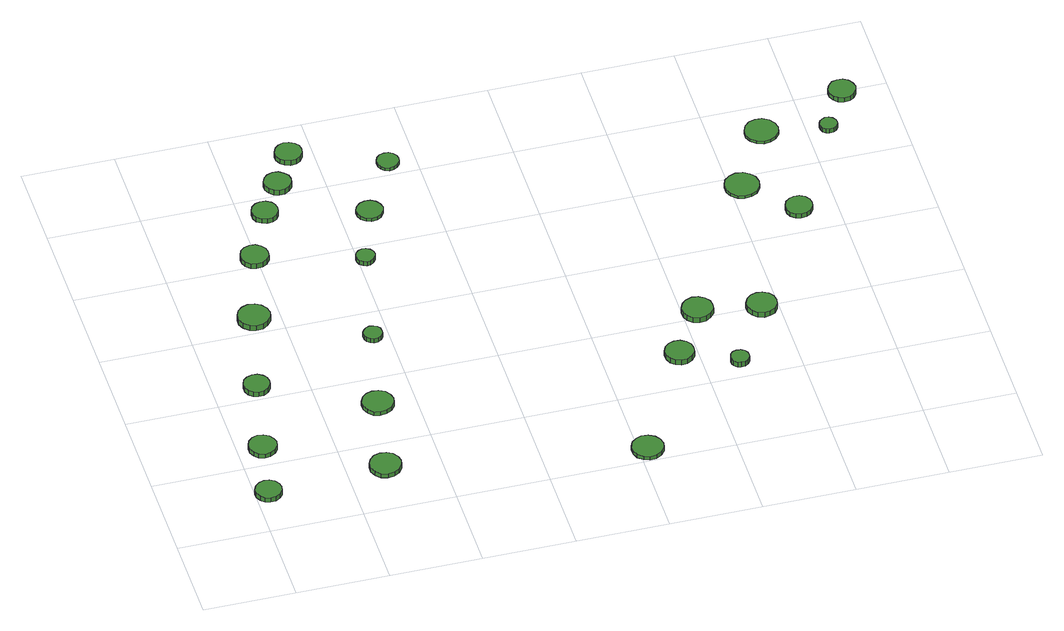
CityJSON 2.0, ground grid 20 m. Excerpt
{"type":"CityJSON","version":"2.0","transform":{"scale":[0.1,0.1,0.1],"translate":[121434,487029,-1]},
"CityObjects":{
"tree1":{"type":"SolitaryVegetationObject","attributes":{"function":"something"},"geometry":[{"type":"MultiSurface","lod":"1","boundaries":[[[0,1,2,3,4,5,6,7,8,9,10,11,12,13,14]],[[15,16,17,18,19,20,21,22,23,24,25,26,27,28,29]],[[0,29,28,1]],[[1,28,27,2]],[[2,27,26,3]],[[3,26,25,4]],[[4,25,24,5]],[[5,24,23,6]],[[6,23,22,7]],[[7,22,21,8]],[[8,21,20,9]],[[9,20,19,10]],[[10,19,18,11]],[[11,18,17,12]],[[12,17,16,13]],[[13,16,15,14]],[[14,15,29,0]]]}]},
"tree2":{"type":"SolitaryVegetationObject","attributes":{"function":"something"},"geometry":[{"type":"MultiSurface","lod":"1","boundaries":[[[30,31,32,33,34,35,36,37,38,39,40,41,42,43,44]],[[45,46,47,48,49,50,51,52,53,54,55,56,57,58,59]],[[30,59,58,31]],[[31,58,57,32]],[[32,57,56,33]],[[33,56,55,34]],[[34,55,54,35]],[[35,54,53,36]],[[36,53,52,37]],[[37,52,51,38]],[[38,51,50,39]],[[39,50,49,40]],[[40,49,48,41]],[[41,48,47,42]],[[42,47,46,43]],[[43,46,45,44]],[[44,45,59,30]]]}]},
"tree3":{"type":"SolitaryVegetationObject","attributes":{"function":"something"},"geometry":[{"type":"MultiSurface","lod":"1","boundaries":[[[60,61,62,63,64,65,66,67,68,69,70,71,72,73,74]],[[75,76,77,78,79,80,81,82,83,84,85,86,87,88,89]],[[60,89,88,61]],[[61,88,87,62]],[[62,87,86,63]],[[63,86,85,64]],[[64,85,84,65]],[[65,84,83,66]],[[66,83,82,67]],[[67,82,81,68]],[[68,81,80,69]],[[69,80,79,70]],[[70,79,78,71]],[[71,78,77,72]],[[72,77,76,73]],[[73,76,75,74]],[[74,75,89,60]]]}]},
"tree4":{"type":"SolitaryVegetationObject","attributes":{"function":"something"},"geometry":[{"type":"MultiSurface","lod":"1","boundaries":[[[90,91,92,93,94,95,96,97,98,99,100,101,102,103,104]],[[105,106,107,108,109,110,111,112,113,114,115,116,117,118,119]],[[90,119,118,91]],[[91,118,117,92]],[[92,117,116,93]],[[93,116,115,94]],[[94,115,114,95]],[[95,114,113,96]],[[96,113,112,97]],[[97,112,111,98]],[[98,111,110,99]],[[99,110,109,100]],[[100,109,108,101]],[[101,108,107,102]],[[102,107,106,103]],[[103,106,105,104]],[[104,105,119,90]]]}]},
"tree5":{"type":"SolitaryVegetationObject","attributes":{"function":"something"},"geometry":[{"type":"MultiSurface","lod":"1","boundaries":[[[120,121,122,123,124,125,126,127,128,129,130,131,132,133,134]],[[135,136,137,138,139,140,141,142,143,144,145,146,147,148,149]],[[120,149,148,121]],[[121,148,147,122]],[[122,147,146,123]],[[123,146,145,124]],[[124,145,144,125]],[[125,144,143,126]],[[126,143,142,127]],[[127,142,141,128]],[[128,141,140,129]],[[129,140,139,130]],[[130,139,138,131]],[[131,138,137,132]],[[132,137,136,133]],[[133,136,135,134]],[[134,135,149,120]]]}]},
"tree6":{"type":"SolitaryVegetationObject","attributes":{"function":"something"},"geometry":[{"type":"MultiSurface","lod":"1","boundaries":[[[150,151,152,153,154,155,156,157,158,159,160,161,162,163,164]],[[165,166,167,168,169,170,171,172,173,174,175,176,177,178,179]],[[150,179,178,151]],[[151,178,177,152]],[[152,177,176,153]],[[153,176,175,154]],[[154,175,174,155]],[[155,174,173,156]],[[156,173,172,157]],[[157,172,171,158]],[[158,171,170,159]],[[159,170,169,160]],[[160,169,168,161]],[[161,168,167,162]],[[162,167,166,163]],[[163,166,165,164]],[[164,165,179,150]]]}]},
"tree7":{"type":"SolitaryVegetationObject","attributes":{"function":"something"},"geometry":[{"type":"MultiSurface","lod":"1","boundaries":[[[180,181,182,183,184,185,186,187,188,189,190,191,192,193,194]],[[195,196,197,198,199,200,201,202,203,204,205,206,207,208,209]],[[180,209,208,181]],[[181,208,207,182]],[[182,207,206,183]],[[183,206,205,184]],[[184,205,204,185]],[[185,204,203,186]],[[186,203,202,187]],[[187,202,201,188]],[[188,201,200,189]],[[189,200,199,190]],[[190,199,198,191]],[[191,198,197,192]],[[192,197,196,193]],[[193,196,195,194]],[[194,195,209,180]]]}]},
"tree8":{"type":"SolitaryVegetationObject","attributes":{"function":"something"},"geometry":[{"type":"MultiSurface","lod":"1","boundaries":[[[210,211,212,213,214,215,216,217,218,219,220,221,222,223,224]],[[225,226,227,228,229,230,231,232,233,234,235,236,237,238,239]],[[210,239,238,211]],[[211,238,237,212]],[[212,237,236,213]],[[213,236,235,214]],[[214,235,234,215]],[[215,234,233,216]],[[216,233,232,217]],[[217,232,231,218]],[[218,231,230,219]],[[219,230,229,220]],[[220,229,228,221]],[[221,228,227,222]],[[222,227,226,223]],[[223,226,225,224]],[[224,225,239,210]]]}]},
"tree9":{"type":"SolitaryVegetationObject","attributes":{"function":"something"},"geometry":[{"type":"MultiSurface","lod":"1","boundaries":[[[240,241,242,243,244,245,246,247,248,249,250,251,252,253,254]],[[255,256,257,258,259,260,261,262,263,264,265,266,267,268,269]],[[240,269,268,241]],[[241,268,267,242]],[[242,267,266,243]],[[243,266,265,244]],[[244,265,264,245]],[[245,264,263,246]],[[246,263,262,247]],[[247,262,261,248]],[[248,261,260,249]],[[249,260,259,250]],[[250,259,258,251]],[[251,258,257,252]],[[252,257,256,253]],[[253,256,255,254]],[[254,255,269,240]]]}]},
"tree10":{"type":"SolitaryVegetationObject","attributes":{"function":"something"},"geometry":[{"type":"MultiSurface","lod":"1","boundaries":[[[270,271,272,273,274,275,276,277,278,279,280,281,282,283,284]],[[285,286,287,288,289,290,291,292,293,294,295,296,297,298,299]],[[270,299,298,271]],[[271,298,297,272]],[[272,297,296,273]],[[273,296,295,274]],[[274,295,294,275]],[[275,294,293,276]],[[276,293,292,277]],[[277,292,291,278]],[[278,291,290,279]],[[279,290,289,280]],[[280,289,288,281]],[[281,288,287,282]],[[282,287,286,283]],[[283,286,285,284]],[[284,285,299,270]]]}]},
"tree11":{"type":"SolitaryVegetationObject","attributes":{"function":"something"},"geometry":[{"type":"MultiSurface","lod":"1","boundaries":[[[300,301,302,303,304,305,306,307,308,309,310,311,312,313,314]],[[315,316,317,318,319,320,321,322,323,324,325,326,327,328,329]],[[300,329,328,301]],[[301,328,327,302]],[[302,327,326,303]],[[303,326,325,304]],[[304,325,324,305]],[[305,324,323,306]],[[306,323,322,307]],[[307,322,321,308]],[[308,321,320,309]],[[309,320,319,310]],[[310,319,318,311]],[[311,318,317,312]],[[312,317,316,313]],[[313,316,315,314]],[[314,315,329,300]]]}]},
"tree12":{"type":"SolitaryVegetationObject","attributes":{"function":"something"},"geometry":[{"type":"MultiSurface","lod":"1","boundaries":[[[330,331,332,333,334,335,336,337,338,339,340,341,342,343,344]],[[345,346,347,348,349,350,351,352,353,354,355,356,357,358,359]],[[330,359,358,331]],[[331,358,357,332]],[[332,357,356,333]],[[333,356,355,334]],[[334,355,354,335]],[[335,354,353,336]],[[336,353,352,337]],[[337,352,351,338]],[[338,351,350,339]],[[339,350,349,340]],[[340,349,348,341]],[[341,348,347,342]],[[342,347,346,343]],[[343,346,345,344]],[[344,345,359,330]]]}]},
"tree13":{"type":"SolitaryVegetationObject","attributes":{"function":"something"},"geometry":[{"type":"MultiSurface","lod":"1","boundaries":[[[360,361,362,363,364,365,366,367,368,369,370,371,372,373,374]],[[375,376,377,378,379,380,381,382,383,384,385,386,387,388,389]],[[360,389,388,361]],[[361,388,387,362]],[[362,387,386,363]],[[363,386,385,364]],[[364,385,384,365]],[[365,384,383,366]],[[366,383,382,367]],[[367,382,381,368]],[[368,381,380,369]],[[369,380,379,370]],[[370,379,378,371]],[[371,378,377,372]],[[372,377,376,373]],[[373,376,375,374]],[[374,375,389,360]]]}]},
"tree14":{"type":"SolitaryVegetationObject","attributes":{"function":"something"},"geometry":[{"type":"MultiSurface","lod":"1","boundaries":[[[390,391,392,393,394,395,396,397,398,399,400,401,402,403,404]],[[405,406,407,408,409,410,411,412,413,414,415,416,417,418,419]],[[390,419,418,391]],[[391,418,417,392]],[[392,417,416,393]],[[393,416,415,394]],[[394,415,414,395]],[[395,414,413,396]],[[396,413,412,397]],[[397,412,411,398]],[[398,411,410,399]],[[399,410,409,400]],[[400,409,408,401]],[[401,408,407,402]],[[402,407,406,403]],[[403,406,405,404]],[[404,405,419,390]]]}]},
"tree15":{"type":"SolitaryVegetationObject","attributes":{"function":"something"},"geometry":[{"type":"MultiSurface","lod":"1","boundaries":[[[420,421,422,423,424,425,426,427,428,429,430,431,432,433,434]],[[435,436,437,438,439,440,441,442,443,444,445,446,447,448,449]],[[420,449,448,421]],[[421,448,447,422]],[[422,447,446,423]],[[423,446,445,424]],[[424,445,444,425]],[[425,444,443,426]],[[426,443,442,427]],[[427,442,441,428]],[[428,441,440,429]],[[429,440,439,430]],[[430,439,438,431]],[[431,438,437,432]],[[432,437,436,433]],[[433,436,435,434]],[[434,435,449,420]]]}]},
"tree16":{"type":"SolitaryVegetationObject","attributes":{"function":"something"},"geometry":[{"type":"MultiSurface","lod":"1","boundaries":[[[450,451,452,453,454,455,456,457,458,459,460,461,462,463,464]],[[465,466,467,468,469,470,471,472,473,474,475,476,477,478,479]],[[450,479,478,451]],[[451,478,477,452]],[[452,477,476,453]],[[453,476,475,454]],[[454,475,474,455]],[[455,474,473,456]],[[456,473,472,457]],[[457,472,471,458]],[[458,471,470,459]],[[459,470,469,460]],[[460,469,468,461]],[[461,468,467,462]],[[462,467,466,463]],[[463,466,465,464]],[[464,465,479,450]]]}]},
"tree17":{"type":"SolitaryVegetationObject","attributes":{"function":"something"},"geometry":[{"type":"MultiSurface","lod":"1","boundaries":[[[480,481,482,483,484,485,486,487,488,489,490,491,492,493,494]],[[495,496,497,498,499,500,501,502,503,504,505,506,507,508,509]],[[480,509,508,481]],[[481,508,507,482]],[[482,507,506,483]],[[483,506,505,484]],[[484,505,504,485]],[[485,504,503,486]],[[486,503,502,487]],[[487,502,501,488]],[[488,501,500,489]],[[489,500,499,490]],[[490,499,498,491]],[[491,498,497,492]],[[492,497,496,493]],[[493,496,495,494]],[[494,495,509,480]]]}]},
"tree18":{"type":"SolitaryVegetationObject","attributes":{"function":"something"},"geometry":[{"type":"MultiSurface","lod":"1","boundaries":[[[510,511,512,513,514,515,516,517,518,519,520,521,522,523,524]],[[525,526,527,528,529,530,531,532,533,534,535,536,537,538,539]],[[510,539,538,511]],[[511,538,537,512]],[[512,537,536,513]],[[513,536,535,514]],[[514,535,534,515]],[[515,534,533,516]],[[516,533,532,517]],[[517,532,531,518]],[[518,531,530,519]],[[519,530,529,520]],[[520,529,528,521]],[[521,528,527,522]],[[522,527,526,523]],[[523,526,525,524]],[[524,525,539,510]]]}]},
"tree19":{"type":"SolitaryVegetationObject","attributes":{"function":"something"},"geometry":[{"type":"MultiSurface","lod":"1","boundaries":[[[540,541,542,543,544,545,546,547,548,549,550,551,552,553,554]],[[555,556,557,558,559,560,561,562,563,564,565,566,567,568,569]],[[540,569,568,541]],[[541,568,567,542]],[[542,567,566,543]],[[543,566,565,544]],[[544,565,564,545]],[[545,564,563,546]],[[546,563,562,547]],[[547,562,561,548]],[[548,561,560,549]],[[549,560,559,550]],[[550,559,558,551]],[[551,558,557,552]],[[552,557,556,553]],[[553,556,555,554]],[[554,555,569,540]]]}]},
"tree20":{"type":"SolitaryVegetationObject","attributes":{"function":"something"},"geometry":[{"type":"MultiSurface","lod":"1","boundaries":[[[570,571,572,573,574,575,576,577,578,579,580,581,582,583,584]],[[585,586,587,588,589,590,591,592,593,594,595,596,597,598,599]],[[570,599,598,571]],[[571,598,597,572]],[[572,597,596,573]],[[573,596,595,574]],[[574,595,594,575]],[[575,594,593,576]],[[576,593,592,577]],[[577,592,591,578]],[[578,591,590,579]],[[579,590,589,580]],[[580,589,588,581]],[[581,588,587,582]],[[582,587,586,583]],[[583,586,585,584]],[[584,585,599,570]]]}]},
"tree21":{"type":"SolitaryVegetationObject","attributes":{"function":"something"},"geometry":[{"type":"MultiSurface","lod":"1","boundaries":[[[600,601,602,603,604,605,606,607,608,609,610,611,612,613,614]],[[615,616,617,618,619,620,621,622,623,624,625,626,627,628,629]],[[600,629,628,601]],[[601,628,627,602]],[[602,627,626,603]],[[603,626,625,604]],[[604,625,624,605]],[[605,624,623,606]],[[606,623,622,607]],[[607,622,621,608]],[[608,621,620,609]],[[609,620,619,610]],[[610,619,618,611]],[[611,618,617,612]],[[612,617,616,613]],[[613,616,615,614]],[[614,615,629,600]]]}]},
"tree22":{"type":"SolitaryVegetationObject","attributes":{"function":"something"},"geometry":[{"type":"MultiSurface","lod":"1","boundaries":[[[630,631,632,633,634,635,636,637,638,639,640,641,642,643,644]],[[645,646,647,648,649,650,651,652,653,654,655,656,657,658,659]],[[630,659,658,631]],[[631,658,657,632]],[[632,657,656,633]],[[633,656,655,634]],[[634,655,654,635]],[[635,654,653,636]],[[636,653,652,637]],[[637,652,651,638]],[[638,651,650,639]],[[639,650,649,640]],[[640,649,648,641]],[[641,648,647,642]],[[642,647,646,643]],[[643,646,645,644]],[[644,645,659,630]]]}]},
"tree23":{"type":"SolitaryVegetationObject","attributes":{"function":"something"},"geometry":[{"type":"MultiSurface","lod":"1","boundaries":[[[660,661,662,663,664,665,666,667,668,669,670,671,672,673,674]],[[675,676,677,678,679,680,681,682,683,684,685,686,687,688,689]],[[660,689,688,661]],[[661,688,687,662]],[[662,687,686,663]],[[663,686,685,664]],[[664,685,684,665]],[[665,684,683,666]],[[666,683,682,667]],[[667,682,681,668]],[[668,681,680,669]],[[669,680,679,670]],[[670,679,678,671]],[[671,678,677,672]],[[672,677,676,673]],[[673,676,675,674]],[[674,675,689,660]]]}]},
"tree24":{"type":"SolitaryVegetationObject","attributes":{"function":"something"},"geometry":[{"type":"MultiSurface","lod":"1","boundaries":[[[690,691,692,693,694,695,696,697,698,699,700,701,702,703,704]],[[705,706,707,708,709,710,711,712,713,714,715,716,717,718,719]],[[690,719,718,691]],[[691,718,717,692]],[[692,717,716,693]],[[693,716,715,694]],[[694,715,714,695]],[[695,714,713,696]],[[696,713,712,697]],[[697,712,711,698]],[[698,711,710,699]],[[699,710,709,700]],[[700,709,708,701]],[[701,708,707,702]],[[702,707,706,703]],[[703,706,705,704]],[[704,705,719,690]]]}]}
},
"vertices":[
[56,114,18],[54,125,18],[47,135,18],[37,141,18],[25,142,18],[14,138,18],[5,130,18],[0,120,18],[0,108,18],[5,97,18],[14,89,18],[25,86,18],[37,87,18],[47,93,18],[54,102,18],[54,102,6],[47,93,6],[37,87,6],[25,86,6],[14,89,6],[5,97,6],[0,108,6],[0,120,6],[5,130,6],[14,138,6],[25,142,6],[37,141,6],[47,135,6],[54,125,6],[56,114,6],
[84,252,17],[81,264,17],[74,274,17],[63,280,17],[50,282,17],[38,278,17],[29,269,17],[24,258,17],[24,245,17],[29,234,17],[38,225,17],[50,221,17],[63,223,17],[74,229,17],[81,239,17],[81,239,6],[74,229,6],[63,223,6],[50,221,6],[38,225,6],[29,234,6],[24,245,6],[24,258,6],[29,269,6],[38,278,6],[50,282,6],[63,280,6],[74,274,6],[81,264,6],[84,252,6],
[120,437,18],[118,449,18],[111,458,18],[101,464,18],[89,465,18],[78,461,18],[69,454,18],[65,443,18],[65,431,18],[69,420,18],[78,413,18],[89,409,18],[101,410,18],[111,416,18],[118,426,18],[118,426,6],[111,416,6],[101,410,6],[89,409,6],[78,413,6],[69,420,6],[65,431,6],[65,443,6],[69,454,6],[78,461,6],[89,465,6],[101,464,6],[111,458,6],[118,449,6],[120,437,6],
[316,128,17],[313,141,17],[305,153,17],[293,159,17],[279,161,17],[265,157,17],[255,147,17],[249,135,17],[249,121,17],[255,108,17],[265,98,17],[279,94,17],[293,96,17],[305,103,17],[313,114,17],[313,114,6],[305,103,6],[293,96,6],[279,94,6],[265,98,6],[255,108,6],[249,121,6],[249,135,6],[255,147,6],[265,157,6],[279,161,6],[293,159,6],[305,153,6],[313,141,6],[316,128,6],
[177,638,23],[174,652,23],[165,664,23],[153,671,23],[138,673,23],[125,668,23],[114,659,23],[108,645,23],[108,631,23],[114,618,23],[125,608,23],[138,604,23],[153,605,23],[165,612,23],[174,624,23],[174,624,10],[165,612,10],[153,605,10],[138,604,10],[125,608,10],[114,618,10],[108,631,10],[108,645,10],[114,659,10],[125,668,10],[138,673,10],[153,671,10],[165,664,10],[174,652,10],[177,638,10],
[353,319,16],[350,332,16],[342,344,16],[329,351,16],[315,352,16],[302,348,16],[292,339,16],[286,326,16],[286,312,16],[292,299,16],[302,289,16],[315,285,16],[329,287,16],[342,294,16],[350,305,16],[350,305,6],[342,294,6],[329,287,6],[315,285,6],[302,289,6],[292,299,6],[286,312,6],[286,326,6],[292,339,6],[302,348,6],[315,352,6],[329,351,6],[342,344,6],[350,332,6],[353,319,6],
[224,820,22],[222,832,22],[214,842,22],[204,849,22],[191,850,22],[179,846,22],[170,838,22],[165,826,22],[165,814,22],[170,803,22],[179,794,22],[191,790,22],[204,792,22],[214,798,22],[222,808,22],[222,808,9],[214,798,9],[204,792,9],[191,790,9],[179,794,9],[170,803,9],[165,814,9],[165,826,9],[170,838,9],[179,846,9],[191,850,9],[204,849,9],[214,842,9],[222,832,9],[224,820,9],
[386,526,17],[385,535,17],[380,542,17],[372,546,17],[364,547,17],[356,544,17],[350,538,17],[346,531,17],[346,522,17],[350,514,17],[356,509,17],[364,506,17],[372,507,17],[380,511,17],[385,518,17],[385,518,6],[380,511,6],[372,507,6],[364,506,6],[356,509,6],[350,514,6],[346,522,6],[346,531,6],[350,538,6],[356,544,6],[364,547,6],[372,546,6],[380,542,6],[385,535,6],[386,526,6],
[281,951,18],[279,963,18],[272,972,18],[262,978,18],[250,979,18],[239,976,18],[230,968,18],[225,957,18],[225,945,18],[230,934,18],[239,927,18],[250,923,18],[262,924,18],[272,930,18],[279,940,18],[279,940,6],[272,930,6],[262,924,6],[250,923,6],[239,927,6],[230,934,6],[225,945,6],[225,957,6],[230,968,6],[239,976,6],[250,979,6],[262,978,6],[272,972,6],[279,963,6],[281,951,6],
[331,1030,19],[329,1042,19],[321,1051,19],[311,1058,19],[299,1059,19],[287,1055,19],[278,1047,19],[273,1036,19],[273,1024,19],[278,1013,19],[287,1005,19],[299,1001,19],[311,1002,19],[321,1008,19],[329,1018,19],[329,1018,6],[321,1008,6],[311,1002,6],[299,1001,6],[287,1005,6],[278,1013,6],[273,1024,6],[273,1036,6],[278,1047,6],[287,1055,6],[299,1059,6],[311,1058,6],[321,1051,6],[329,1042,6],[331,1030,6],
[437,762,17],[435,770,17],[430,777,17],[422,782,17],[414,783,17],[406,780,17],[399,774,17],[396,766,17],[396,758,17],[399,750,17],[406,744,17],[414,741,17],[422,742,17],[430,747,17],[435,754,17],[435,754,6],[430,747,6],[422,742,6],[414,741,6],[406,744,6],[399,750,6],[396,758,6],[396,766,6],[399,774,6],[406,780,6],[414,783,6],[422,782,6],[430,777,6],[435,770,6],[437,762,6],
[377,1113,19],[375,1125,19],[368,1134,19],[357,1140,19],[345,1142,19],[334,1138,19],[325,1130,19],[320,1119,19],[320,1107,19],[325,1096,19],[334,1088,19],[345,1084,19],[357,1085,19],[368,1091,19],[375,1101,19],[375,1101,6],[368,1091,6],[357,1085,6],[345,1084,6],[334,1088,6],[325,1096,6],[320,1107,6],[320,1119,6],[325,1130,6],[334,1138,6],[345,1142,6],[357,1140,6],[368,1134,6],[375,1125,6],[377,1113,6],
[492,900,14],[489,911,14],[482,921,14],[472,927,14],[460,928,14],[449,924,14],[440,916,14],[435,906,14],[435,894,14],[440,883,14],[449,875,14],[460,871,14],[472,873,14],[482,878,14],[489,888,14],[489,888,6],[482,878,6],[472,873,6],[460,871,6],[449,875,6],[440,883,6],[435,894,6],[435,906,6],[440,916,6],[449,924,6],[460,928,6],[472,927,6],[482,921,6],[489,911,6],[492,900,6],
[853,36,15],[850,50,15],[842,61,15],[829,68,15],[815,70,15],[802,65,15],[791,56,15],[786,43,15],[786,29,15],[791,16,15],[802,7,15],[815,2,15],[829,4,15],[842,11,15],[850,22,15],[850,22,6],[842,11,6],[829,4,6],[815,2,6],[802,7,6],[791,16,6],[786,29,6],[786,43,6],[791,56,6],[802,65,6],[815,70,6],[829,68,6],[842,61,6],[850,50,6],[853,36,6],
[564,1037,14],[562,1047,14],[556,1055,14],[548,1060,14],[538,1061,14],[528,1058,14],[521,1051,14],[517,1042,14],[517,1032,14],[521,1023,14],[528,1016,14],[538,1013,14],[548,1014,14],[556,1019,14],[562,1027,14],[562,1027,6],[556,1019,6],[548,1014,6],[538,1013,6],[528,1016,6],[521,1023,6],[517,1032,6],[517,1042,6],[521,1051,6],[528,1058,6],[538,1061,6],[548,1060,6],[556,1055,6],[562,1047,6],[564,1037,6],
[989,292,27],[987,305,27],[979,315,27],[968,322,27],[955,323,27],[943,319,27],[933,310,27],[928,299,27],[928,286,27],[933,274,27],[943,265,27],[955,261,27],[968,262,27],[979,269,27],[987,279,27],[987,279,14],[979,269,14],[968,262,14],[955,261,14],[943,265,14],[933,274,14],[928,286,14],[928,299,14],[933,310,14],[943,319,14],[955,323,14],[968,322,14],[979,315,14],[987,305,14],[989,292,14],
[1094,242,26],[1093,250,26],[1088,257,26],[1081,261,26],[1072,262,26],[1064,260,26],[1058,254,26],[1055,246,26],[1055,238,26],[1058,231,26],[1064,225,26],[1072,223,26],[1081,223,26],[1088,228,26],[1093,234,26],[1093,234,13],[1088,228,13],[1081,223,13],[1072,223,13],[1064,225,13],[1058,231,13],[1055,238,13],[1055,246,13],[1058,254,13],[1064,260,13],[1072,262,13],[1081,261,13],[1088,257,13],[1093,250,13],[1094,242,13],
[1065,418,20],[1063,432,20],[1054,443,20],[1042,450,20],[1029,452,20],[1015,447,20],[1005,438,20],[999,425,20],[999,411,20],[1005,399,20],[1015,389,20],[1029,385,20],[1042,387,20],[1054,394,20],[1063,405,20],[1063,405,7],[1054,394,7],[1042,387,7],[1029,385,7],[1015,389,7],[1005,399,7],[999,411,7],[999,425,7],[1005,438,7],[1015,447,7],[1029,452,7],[1042,450,7],[1054,443,7],[1063,432,7],[1065,418,7],
[1196,398,20],[1194,411,20],[1186,422,20],[1174,428,20],[1161,430,20],[1148,426,20],[1138,417,20],[1132,404,20],[1132,391,20],[1138,379,20],[1148,370,20],[1161,365,20],[1174,367,20],[1186,373,20],[1194,384,20],[1194,384,7],[1186,373,7],[1174,367,7],[1161,365,7],[1148,370,7],[1138,379,7],[1132,391,7],[1132,404,7],[1138,417,7],[1148,426,7],[1161,430,7],[1174,428,7],[1186,422,7],[1194,411,7],[1196,398,7],
[1262,770,13],[1259,785,13],[1250,797,13],[1237,805,13],[1221,807,13],[1207,802,13],[1195,792,13],[1189,778,13],[1189,762,13],[1195,748,13],[1207,738,13],[1221,733,13],[1237,735,13],[1250,742,13],[1259,755,13],[1259,755,6],[1250,742,6],[1237,735,6],[1221,733,6],[1207,738,6],[1195,748,6],[1189,762,6],[1189,778,6],[1195,792,6],[1207,802,6],[1221,807,6],[1237,805,6],[1250,797,6],[1259,785,6],[1262,770,6],
[1349,672,17],[1347,684,17],[1340,694,17],[1329,700,17],[1317,701,17],[1306,697,17],[1297,689,17],[1292,678,17],[1292,666,17],[1297,655,17],[1306,647,17],[1317,644,17],[1329,645,17],[1340,651,17],[1347,661,17],[1347,661,6],[1340,651,6],[1329,645,6],[1317,644,6],[1306,647,6],[1297,655,6],[1292,666,6],[1292,678,6],[1297,689,6],[1306,697,6],[1317,701,6],[1329,700,6],[1340,694,6],[1347,684,6],[1349,672,6],
[1345,922,13],[1342,936,13],[1333,948,13],[1320,956,13],[1305,957,13],[1291,953,13],[1280,943,13],[1274,929,13],[1274,914,13],[1280,901,13],[1291,891,13],[1305,886,13],[1320,888,13],[1333,895,13],[1342,907,13],[1342,907,6],[1333,895,6],[1320,888,6],[1305,886,6],[1291,891,6],[1280,901,6],[1274,914,6],[1274,929,6],[1280,943,6],[1291,953,6],[1305,957,6],[1320,956,6],[1333,948,6],[1342,936,6],[1345,922,6],
[1466,901,17],[1465,908,17],[1460,915,17],[1453,919,17],[1445,920,17],[1438,917,17],[1432,912,17],[1429,905,17],[1429,897,17],[1432,890,17],[1438,884,17],[1445,882,17],[1453,883,17],[1460,887,17],[1465,893,17],[1465,893,6],[1460,887,6],[1453,883,6],[1445,882,6],[1438,884,6],[1432,890,6],[1429,897,6],[1429,905,6],[1432,912,6],[1438,917,6],[1445,920,6],[1453,919,6],[1460,915,6],[1465,908,6],[1466,901,6],
[1532,996,18],[1529,1008,18],[1522,1018,18],[1512,1024,18],[1499,1025,18],[1488,1022,18],[1479,1013,18],[1474,1002,18],[1474,990,18],[1479,979,18],[1488,971,18],[1499,967,18],[1512,968,18],[1522,974,18],[1529,984,18],[1529,984,6],[1522,974,6],[1512,968,6],[1499,967,6],[1488,971,6],[1479,979,6],[1474,990,6],[1474,1002,6],[1479,1013,6],[1488,1022,6],[1499,1025,6],[1512,1024,6],[1522,1018,6],[1529,1008,6],[1532,996,6]
]}
